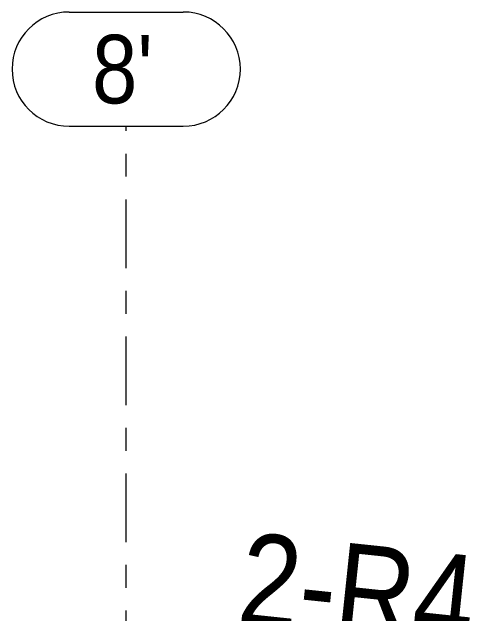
# Model space of a CAD drawing. Header units: millimetres. Extents: x -49 to 773, y -65 to 509.
# Drawn here: x 217.09 to 236.9, y 294.31 to 320.67 of the extents above; entities that cross this region are included whole.
import ezdxf

# ---------------------------------------------------------------- set-up
doc = ezdxf.new("R2010")
doc.units = ezdxf.units.MM
doc.linetypes.add('XKITLINE00', pattern=[0])
doc.linetypes.add('XKITLINE03', pattern=[6, 3, -1, 1, -1])
doc.layers.add('PartMark', color=7, linetype='Continuous', lineweight=0)
doc.layers.add('S-grid', color=1, linetype='Continuous', lineweight=0)
doc.styles.add('ARIAL', font='ARIAL.TTF')

# ---------------------------------------------------------------- blocks, each defined once
blk = doc.blocks.new('*A627')
at = {"layer": 'S-grid', "color": 1, "linetype": 'XKITLINE03', "lineweight": 0}
blk.add_line((222.083, 165.458), (222.083, 315.667), dxfattribs=at)
at = {"layer": 'S-grid', "color": 3, "style": 'ARIAL', "width": 0.85}
blk.add_text("8'", height=3, dxfattribs=at).set_placement((220.589, 316.667))
blk = doc.blocks.new('*A947')
at = {"layer": 'S-grid', "color": 1, "linetype": 'XKITLINE00', "lineweight": 0}
for p, q in [((219.589, 320.667), (224.577, 320.667)), ((219.589, 315.667), (224.577, 315.667))]:
    blk.add_line(p, q, dxfattribs=at)
for centre, start, end in [((219.589, 318.167), 90, 270), ((224.577, 318.167), 270, 90)]:
    blk.add_arc(centre, 2.5, start, end, dxfattribs=at)
blk = doc.blocks.new('*A1225')
at = {"layer": 'PartMark', "color": 3, "style": 'ARIAL', "width": 0.85}
blk.add_text('2-R4', height=4, rotation=-6.0218, dxfattribs=at).set_placement((226.877, 293.924))
at = {"layer": 'PartMark', "color": 7, "style": 'ARIAL', "width": 0.85}
blk.add_text('IPE350-J', height=3.5, rotation=-6.0218, dxfattribs=at).set_placement((226.384, 289.25))

msp = doc.modelspace()

# ---------------------------------------------------------------- block references
at = {"lineweight": 0}
for name in ['*A947', '*A627', '*A1225']:
    msp.add_blockref(name, (0, 0), dxfattribs=at)

doc.saveas('drawing.dxf')
